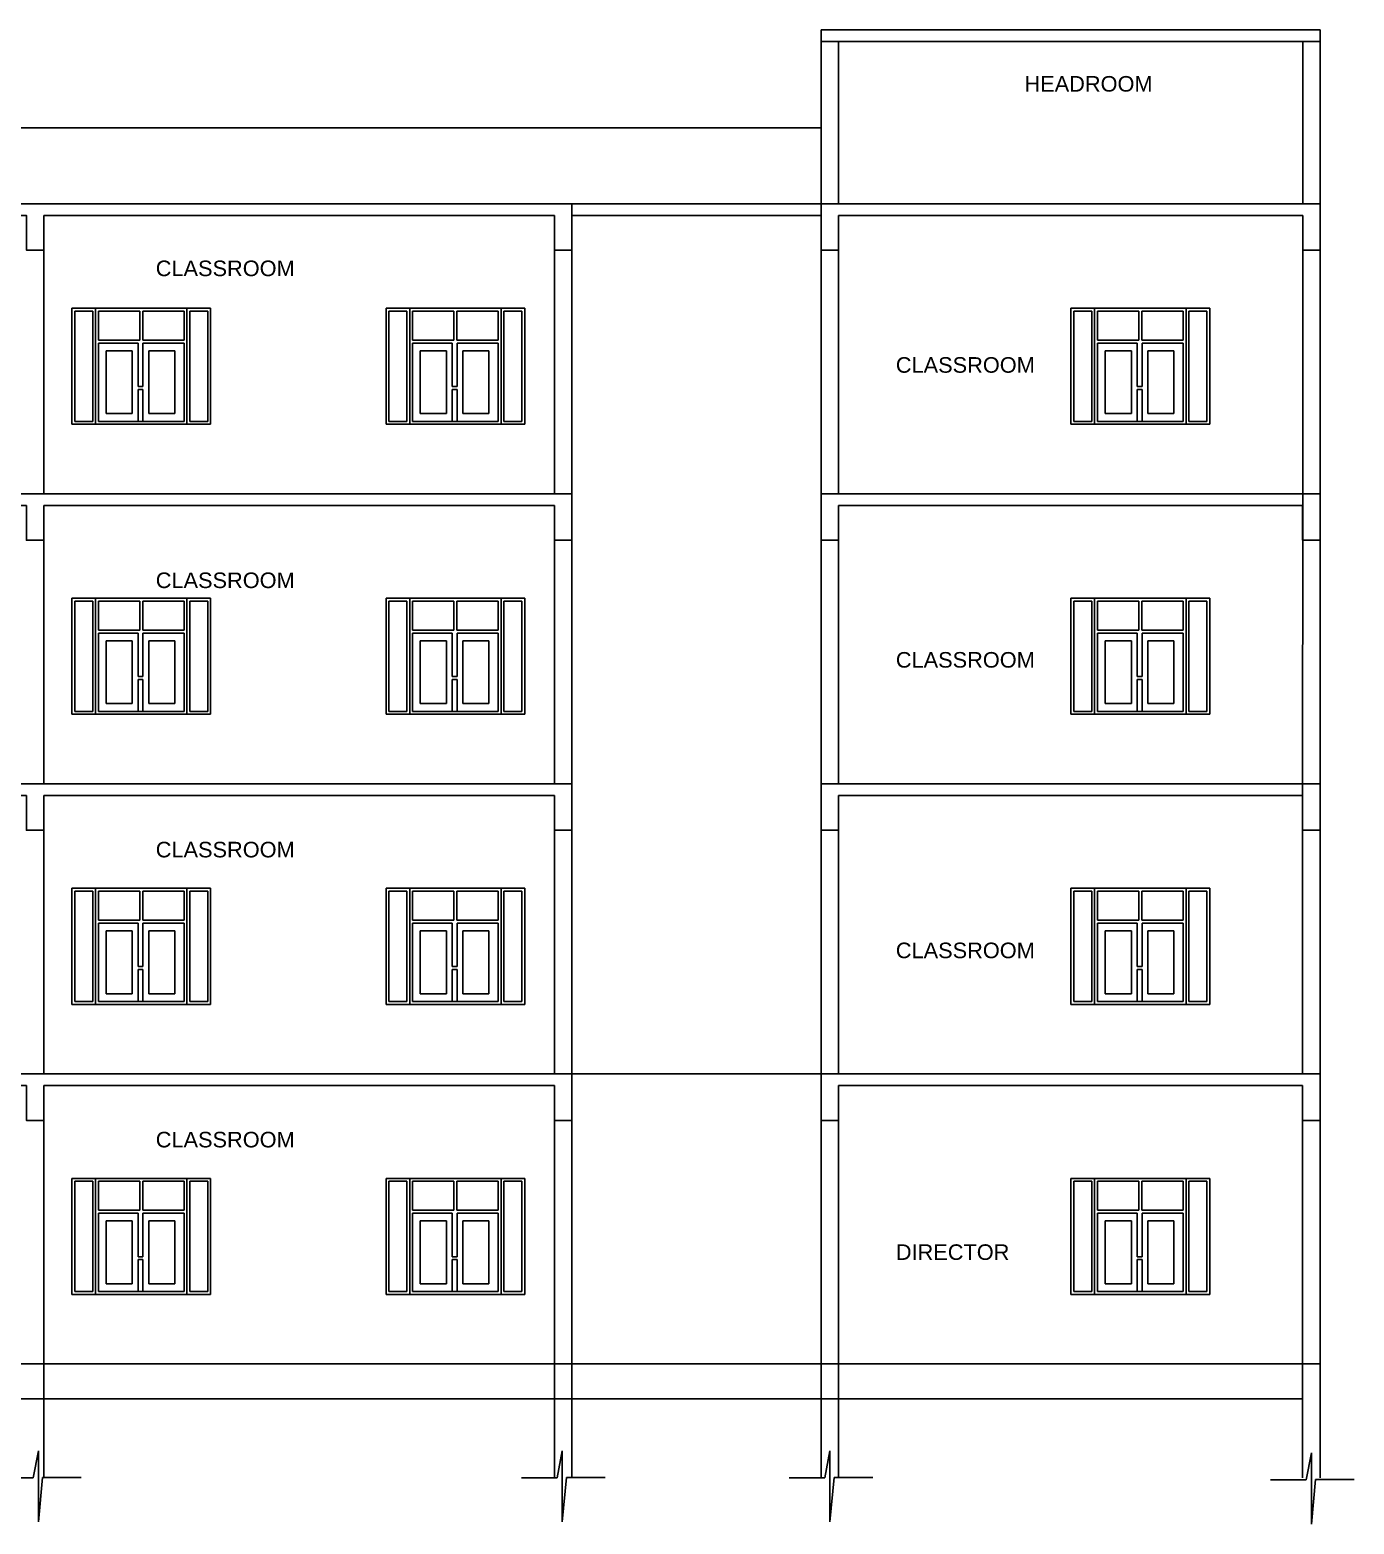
# Model space of a CAD drawing. Header units: metres. Extents: x -1744 to -758, y -4183 to -3914.
# Drawn here: x -800.04 to -782.64, y -4136.79 to -4117.16 of the extents above; entities that cross this region are included whole.
import ezdxf

# ---------------------------------------------------------------- set-up
doc = ezdxf.new("R2010")
doc.units = ezdxf.units.M
for name, color, linetype in [('B-FURNITURE', 22, 'Continuous'), ('TEXT @ 1', 7, 'Continuous'), ('WALL', 7, 'Continuous'), ('WINDOW', 215, 'Continuous')]:
    doc.layers.add(name, color=color, linetype=linetype)
doc.layers.add('Descrip. Texto', color=51, linetype='Continuous', lineweight=5)
doc.styles.add('STYLE1', font='arial.ttf')

# ---------------------------------------------------------------- blocks, each defined once
blk = doc.blocks.new('A$C1C9B1590')
for p, q in [((815.848, 63.513), (815.848, 65.799)), ((815.848, 65.799), (822.401, 65.799)), ((822.401, 63.513), (822.401, 65.799)), ((815.848, 65.646), (822.401, 65.646)), ((816.077, 63.513), (816.077, 65.646)), ((822.173, 63.513), (822.173, 65.646)), ((822.401, 63.542), (822.401, 52.083)), ((805.637, 63.36), (805.637, 59.703)), ((812.343, 63.36), (812.343, 59.703)), ((812.571, 63.36), (812.571, 52.083)), ((815.848, 63.36), (815.848, 52.083)), ((816.077, 63.36), (816.076, 59.703)), ((822.173, 63.36), (822.172, 52.083)), ((805.637, 59.55), (805.637, 55.893)), ((812.343, 59.55), (812.343, 55.893)), ((816.076, 59.55), (816.076, 55.893)), ((805.637, 55.74), (805.637, 52.083)), ((812.343, 55.74), (812.343, 52.083)), ((816.076, 55.74), (816.076, 52.083)), ((713.892, 52.083), (822.401, 52.083)), ((805.637, 52.083), (812.343, 52.083)), ((812.571, 52.083), (815.848, 52.083)), ((816.076, 52.083), (822.172, 52.083)), ((822.401, 52.083), (822.401, 51.473)), ((805.637, 51.93), (805.637, 46.778)), ((816.076, 51.93), (816.076, 46.778)), ((816.076, 51.93), (822.172, 51.93)), ((822.172, 51.473), (822.172, 51.93)), ((812.343, 51.473), (812.343, 46.778)), ((812.571, 51.473), (812.571, 46.778)), ((815.848, 51.473), (815.848, 46.778)), ((822.172, 51.473), (822.172, 46.778)), ((822.172, 51.473), (822.401, 51.473)), ((822.401, 51.473), (822.401, 46.778)), ((713.892, 48.273), (822.401, 48.273)), ((805.637, 48.273), (812.343, 48.273)), ((812.571, 48.273), (815.848, 48.273)), ((816.076, 48.273), (822.172, 48.273)), ((711.176, 47.813), (822.172, 47.813)), ((805.497, 46.778), (805.564, 47.133)), ((805.564, 47.133), (805.564, 46.197)), ((812.38, 46.778), (812.447, 47.133)), ((812.447, 47.133), (812.447, 46.197)), ((815.895, 46.778), (815.962, 47.133)), ((815.962, 47.133), (815.962, 46.197)), ((822.219, 46.75), (822.287, 47.105)), ((822.287, 47.105), (822.287, 46.169)), ((805.028, 46.778), (805.497, 46.778)), ((805.564, 46.197), (805.619, 46.782)), ((805.619, 46.782), (806.126, 46.782)), ((811.911, 46.778), (812.38, 46.778)), ((812.447, 46.197), (812.502, 46.782)), ((812.502, 46.782), (813.009, 46.782)), ((815.426, 46.778), (815.895, 46.778)), ((815.962, 46.197), (816.017, 46.782)), ((816.017, 46.782), (816.524, 46.782)), ((821.751, 46.75), (822.219, 46.75)), ((822.287, 46.169), (822.342, 46.754)), ((822.342, 46.754), (822.848, 46.754))]:
    blk.add_line(p, q)
for points in [[(815.848, 64.513), (772.185, 64.513)], [(784.606, 62.903), (784.835, 62.903), (784.835, 63.36), (791.54, 63.36), (791.54, 62.903), (791.769, 62.903), (791.769, 63.36), (798.474, 63.36), (798.474, 62.903), (798.703, 62.903), (798.703, 63.36), (805.409, 63.36), (805.409, 62.903), (805.637, 62.903), (805.637, 63.36), (812.343, 63.36), (812.343, 62.903), (812.571, 62.903), (812.571, 63.36), (815.848, 63.36), (815.848, 62.903), (816.077, 62.903), (816.077, 63.36)], [(784.606, 62.903), (784.835, 62.903), (784.835, 63.36), (791.54, 63.36), (791.54, 62.903), (791.769, 62.903), (791.769, 63.36), (798.474, 63.36), (798.474, 62.903), (798.703, 62.903), (798.703, 63.36), (805.409, 63.36), (805.409, 62.903), (805.637, 62.903), (805.637, 63.36), (812.343, 63.36), (812.343, 62.903), (812.571, 62.903), (812.571, 63.513)], [(812.571, 63.513), (713.664, 63.513)], [(816.077, 63.513), (713.664, 63.513)], [(815.848, 63.513), (815.848, 62.903), (816.077, 62.903), (816.077, 63.36)], [(816.077, 63.513), (815.848, 63.513)], [(816.077, 63.513), (822.401, 63.513), (822.401, 62.903), (822.173, 62.903), (822.173, 63.36), (816.077, 63.36)], [(816.077, 63.513), (822.401, 63.513), (822.401, 62.903), (822.173, 62.903), (822.173, 63.36), (816.077, 63.36)], [(812.571, 59.703), (713.664, 59.703)], [(784.606, 59.093), (784.834, 59.093), (784.834, 59.55), (791.54, 59.55), (791.54, 59.093), (791.769, 59.093), (791.769, 59.55), (798.474, 59.55), (798.474, 59.093), (798.703, 59.093), (798.703, 59.55), (805.408, 59.55), (805.408, 59.093), (805.637, 59.093), (805.637, 59.55), (812.343, 59.55), (812.343, 59.093), (812.571, 59.093), (812.571, 59.703)], [(816.076, 59.703), (815.848, 59.703)], [(815.848, 59.703), (815.848, 59.093), (816.076, 59.093), (816.076, 59.55)], [(816.076, 59.703), (822.401, 59.703), (822.401, 59.093), (822.172, 59.093), (822.172, 59.55), (816.076, 59.55)], [(812.571, 55.893), (772.185, 55.893)], [(784.606, 55.283), (784.834, 55.283), (784.834, 55.74), (791.54, 55.74), (791.54, 55.283), (791.769, 55.283), (791.769, 55.74), (798.474, 55.74), (798.474, 55.283), (798.703, 55.283), (798.703, 55.74), (805.408, 55.74), (805.408, 55.283), (805.637, 55.283), (805.637, 55.74), (812.343, 55.74), (812.343, 55.283), (812.571, 55.283), (812.571, 55.893)], [(816.076, 55.893), (815.848, 55.893)], [(815.848, 55.893), (815.848, 55.283), (816.076, 55.283), (816.076, 55.74)], [(816.076, 55.893), (822.401, 55.893), (822.401, 55.283), (822.172, 55.283), (822.172, 55.74), (816.076, 55.74)], [(784.606, 51.473), (784.834, 51.473), (784.834, 51.93), (791.54, 51.93), (791.54, 51.473), (791.769, 51.473), (791.769, 51.93), (798.474, 51.93), (798.474, 51.473), (798.703, 51.473), (798.703, 51.93), (805.408, 51.93), (805.408, 51.473), (805.637, 51.473), (805.637, 51.93), (812.343, 51.93), (812.343, 51.473), (812.571, 51.473), (812.571, 52.083)], [(815.848, 52.083), (815.848, 51.473), (816.076, 51.473), (816.076, 51.93)]]:
    blk.add_lwpolyline(points)
at = {"layer": 'B-FURNITURE'}
for p, q in [((812.571, 62.903), (812.571, 63.36)), ((816.077, 63.36), (816.077, 62.903))]:
    blk.add_line(p, q, dxfattribs=at)
at = {"layer": 'Descrip. Texto'}
blk.add_line((822.401, 62.903), (822.401, 63.513), dxfattribs=at)
at = {"layer": 'WINDOW'}
for p, q in [((806.005, 62.141), (806.005, 60.617)), ((806.005, 62.141), (807.827, 62.141)), ((806.043, 62.103), (806.278, 62.103)), ((806.043, 62.103), (806.043, 60.655)), ((806.278, 60.655), (806.278, 62.103)), ((806.316, 60.617), (806.316, 62.141)), ((806.316, 62.141), (807.827, 62.141)), ((806.354, 62.103), (806.897, 62.103)), ((806.354, 62.103), (806.354, 61.722)), ((806.897, 62.103), (806.897, 61.722)), ((806.935, 62.103), (807.478, 62.103)), ((806.935, 62.103), (806.935, 61.722)), ((807.478, 61.722), (807.478, 62.103)), ((807.516, 62.141), (807.516, 60.617)), ((807.516, 62.103), (807.516, 61.474)), ((807.554, 62.103), (807.789, 62.103)), ((807.554, 62.103), (807.554, 60.655)), ((807.789, 62.103), (807.789, 60.655)), ((807.827, 62.141), (807.827, 60.617)), ((810.131, 62.141), (810.131, 60.617)), ((810.131, 62.141), (811.953, 62.141)), ((810.169, 62.103), (810.169, 60.655)), ((810.169, 62.103), (810.404, 62.103)), ((810.404, 60.655), (810.404, 62.103)), ((810.442, 60.617), (810.442, 62.141)), ((810.442, 62.141), (811.953, 62.141)), ((810.48, 62.103), (811.023, 62.103)), ((810.48, 62.103), (810.48, 61.722)), ((811.023, 62.103), (811.023, 61.722)), ((811.061, 62.103), (811.061, 61.722)), ((811.061, 62.103), (811.604, 62.103)), ((811.604, 61.722), (811.604, 62.103)), ((811.642, 62.141), (811.642, 60.617)), ((811.642, 62.103), (811.642, 61.474)), ((811.68, 62.103), (811.68, 60.655)), ((811.68, 62.103), (811.915, 62.103)), ((811.915, 62.103), (811.915, 60.655)), ((811.953, 62.141), (811.953, 60.617)), ((819.129, 62.141), (820.951, 62.141)), ((819.129, 62.141), (819.129, 60.617)), ((819.167, 62.103), (819.402, 62.103)), ((819.167, 62.103), (819.167, 60.655)), ((819.402, 60.655), (819.402, 62.103)), ((819.44, 60.617), (819.44, 62.141)), ((819.44, 62.141), (820.951, 62.141)), ((819.478, 62.103), (820.021, 62.103)), ((819.478, 62.103), (819.478, 61.722)), ((820.021, 62.103), (820.021, 61.722)), ((820.059, 62.103), (820.602, 62.103)), ((820.059, 62.103), (820.059, 61.722)), ((820.602, 61.722), (820.602, 62.103)), ((820.64, 62.141), (820.64, 60.617)), ((820.64, 62.103), (820.64, 61.474)), ((820.678, 62.103), (820.913, 62.103)), ((820.678, 62.103), (820.678, 60.655)), ((820.913, 62.103), (820.913, 60.655)), ((820.951, 62.141), (820.951, 60.617)), ((806.354, 61.722), (806.897, 61.722)), ((806.354, 61.684), (806.875, 61.684)), ((806.354, 61.684), (806.354, 60.655)), ((806.875, 61.112), (806.875, 61.684)), ((806.935, 61.722), (807.478, 61.722)), ((806.938, 61.684), (807.478, 61.684)), ((806.938, 61.112), (806.938, 61.684)), ((807.478, 61.684), (807.478, 60.655)), ((807.478, 60.655), (807.478, 61.684)), ((810.48, 61.722), (811.023, 61.722)), ((810.48, 61.684), (811.001, 61.684)), ((810.48, 61.684), (810.48, 60.655)), ((811.001, 61.112), (811.001, 61.684)), ((811.061, 61.722), (811.604, 61.722)), ((811.064, 61.684), (811.604, 61.684)), ((811.064, 61.112), (811.064, 61.684)), ((811.604, 60.655), (811.604, 61.684)), ((811.604, 61.684), (811.604, 60.655)), ((819.478, 61.722), (820.021, 61.722)), ((819.478, 61.684), (819.999, 61.684)), ((819.478, 61.684), (819.478, 60.655)), ((819.999, 61.112), (819.999, 61.684)), ((820.059, 61.722), (820.602, 61.722)), ((820.062, 61.112), (820.062, 61.684)), ((820.062, 61.684), (820.602, 61.684)), ((820.602, 61.684), (820.602, 60.655)), ((820.602, 60.655), (820.602, 61.684)), ((806.456, 61.582), (806.798, 61.582)), ((806.456, 60.757), (806.456, 61.582)), ((806.798, 60.757), (806.798, 61.582)), ((807.014, 61.582), (807.357, 61.582)), ((807.014, 60.757), (807.014, 61.582)), ((807.357, 60.757), (807.357, 61.582)), ((810.581, 60.757), (810.581, 61.582)), ((810.581, 61.582), (810.924, 61.582)), ((810.924, 60.757), (810.924, 61.582)), ((811.14, 61.582), (811.483, 61.582)), ((811.14, 60.757), (811.14, 61.582)), ((811.483, 60.757), (811.483, 61.582)), ((819.579, 60.757), (819.579, 61.582)), ((819.579, 61.582), (819.922, 61.582)), ((819.922, 60.757), (819.922, 61.582)), ((820.138, 60.757), (820.138, 61.582)), ((820.138, 61.582), (820.481, 61.582)), ((820.481, 60.757), (820.481, 61.582)), ((806.938, 61.112), (806.875, 61.112)), ((806.875, 60.655), (806.875, 61.074)), ((806.938, 61.074), (806.875, 61.074)), ((806.938, 60.655), (806.938, 61.074)), ((811.064, 61.112), (811.001, 61.112)), ((811.064, 61.074), (811.001, 61.074)), ((811.001, 60.655), (811.001, 61.074)), ((811.064, 60.655), (811.064, 61.074)), ((820.062, 61.112), (819.999, 61.112)), ((820.062, 61.074), (819.999, 61.074)), ((819.999, 60.655), (819.999, 61.074)), ((820.062, 60.655), (820.062, 61.074)), ((806.456, 60.757), (806.798, 60.757)), ((807.014, 60.757), (807.357, 60.757)), ((810.581, 60.757), (810.924, 60.757)), ((811.14, 60.757), (811.483, 60.757)), ((819.579, 60.757), (819.922, 60.757)), ((820.138, 60.757), (820.481, 60.757)), ((806.005, 60.617), (806.792, 60.617)), ((806.005, 60.617), (807.827, 60.617)), ((806.043, 60.655), (806.278, 60.655)), ((806.316, 60.617), (807.827, 60.617)), ((806.354, 60.655), (806.9, 60.655)), ((806.938, 60.655), (806.875, 60.655)), ((806.935, 60.655), (806.875, 60.655)), ((806.938, 60.655), (806.897, 60.655)), ((806.913, 60.655), (807.478, 60.655)), ((807.554, 60.655), (807.789, 60.655)), ((810.131, 60.617), (810.918, 60.617)), ((810.131, 60.617), (811.953, 60.617)), ((810.169, 60.655), (810.404, 60.655)), ((810.442, 60.617), (811.953, 60.617)), ((810.48, 60.655), (811.026, 60.655)), ((811.061, 60.655), (811.001, 60.655)), ((811.064, 60.655), (811.001, 60.655)), ((811.064, 60.655), (811.023, 60.655)), ((811.039, 60.655), (811.604, 60.655)), ((811.68, 60.655), (811.915, 60.655)), ((819.129, 60.617), (819.916, 60.617)), ((819.129, 60.617), (820.951, 60.617)), ((819.167, 60.655), (819.402, 60.655)), ((819.44, 60.617), (820.951, 60.617)), ((819.478, 60.655), (820.024, 60.655)), ((820.062, 60.655), (819.999, 60.655)), ((820.059, 60.655), (819.999, 60.655)), ((820.062, 60.655), (820.021, 60.655)), ((820.037, 60.655), (820.602, 60.655)), ((820.678, 60.655), (820.913, 60.655)), ((806.005, 58.331), (807.827, 58.331)), ((806.005, 58.331), (806.005, 56.807)), ((806.316, 56.807), (806.316, 58.331)), ((806.316, 58.331), (807.827, 58.331)), ((807.516, 58.331), (807.516, 56.807)), ((807.827, 58.331), (807.827, 56.807)), ((810.131, 58.331), (810.131, 56.807)), ((810.131, 58.331), (811.953, 58.331)), ((810.442, 56.807), (810.442, 58.331)), ((810.442, 58.331), (811.953, 58.331)), ((811.642, 58.331), (811.642, 56.807)), ((811.953, 58.331), (811.953, 56.807)), ((819.129, 58.331), (819.129, 56.807)), ((819.129, 58.331), (820.951, 58.331)), ((819.44, 56.807), (819.44, 58.331)), ((819.44, 58.331), (820.951, 58.331)), ((820.64, 58.331), (820.64, 56.807)), ((820.951, 58.331), (820.951, 56.807)), ((806.043, 58.293), (806.278, 58.293)), ((806.043, 58.293), (806.043, 56.845)), ((806.278, 56.845), (806.278, 58.293)), ((806.354, 58.293), (806.897, 58.293)), ((806.354, 58.293), (806.354, 57.912)), ((806.897, 58.293), (806.897, 57.912)), ((806.935, 58.293), (807.478, 58.293)), ((806.935, 58.293), (806.935, 57.912)), ((807.478, 57.912), (807.478, 58.293)), ((807.516, 58.293), (807.516, 57.664)), ((807.554, 58.293), (807.789, 58.293)), ((807.554, 58.293), (807.554, 56.845)), ((807.789, 58.293), (807.789, 56.845)), ((810.169, 58.293), (810.169, 56.845)), ((810.169, 58.293), (810.404, 58.293)), ((810.404, 56.845), (810.404, 58.293)), ((810.48, 58.293), (810.48, 57.912)), ((810.48, 58.293), (811.023, 58.293)), ((811.023, 58.293), (811.023, 57.912)), ((811.061, 58.293), (811.604, 58.293)), ((811.061, 58.293), (811.061, 57.912)), ((811.604, 57.912), (811.604, 58.293)), ((811.642, 58.293), (811.642, 57.664)), ((811.68, 58.293), (811.68, 56.845)), ((811.68, 58.293), (811.915, 58.293)), ((811.915, 58.293), (811.915, 56.845)), ((819.167, 58.293), (819.402, 58.293)), ((819.167, 58.293), (819.167, 56.845)), ((819.402, 56.845), (819.402, 58.293)), ((819.478, 58.293), (820.021, 58.293)), ((819.478, 58.293), (819.478, 57.912)), ((820.021, 58.293), (820.021, 57.912)), ((820.059, 58.293), (820.602, 58.293)), ((820.059, 58.293), (820.059, 57.912)), ((820.602, 57.912), (820.602, 58.293)), ((820.64, 58.293), (820.64, 57.664)), ((820.678, 58.293), (820.913, 58.293)), ((820.678, 58.293), (820.678, 56.845)), ((820.913, 58.293), (820.913, 56.845)), ((806.354, 57.912), (806.897, 57.912)), ((806.935, 57.912), (807.478, 57.912)), ((810.48, 57.912), (811.023, 57.912)), ((811.061, 57.912), (811.604, 57.912)), ((819.478, 57.912), (820.021, 57.912)), ((820.059, 57.912), (820.602, 57.912)), ((806.354, 57.874), (806.875, 57.874)), ((806.354, 57.874), (806.354, 56.845)), ((806.456, 57.772), (806.798, 57.772)), ((806.456, 56.947), (806.456, 57.772)), ((806.798, 56.947), (806.798, 57.772)), ((806.875, 57.302), (806.875, 57.874)), ((806.938, 57.302), (806.938, 57.874)), ((806.938, 57.874), (807.478, 57.874)), ((807.014, 56.947), (807.014, 57.772)), ((807.014, 57.772), (807.357, 57.772)), ((807.357, 56.947), (807.357, 57.772)), ((807.478, 57.874), (807.478, 56.845)), ((807.478, 56.845), (807.478, 57.874)), ((810.48, 57.874), (810.48, 56.845)), ((810.48, 57.874), (811.001, 57.874)), ((810.581, 57.772), (810.924, 57.772)), ((810.581, 56.947), (810.581, 57.772)), ((810.924, 56.947), (810.924, 57.772)), ((811.001, 57.302), (811.001, 57.874)), ((811.064, 57.874), (811.604, 57.874)), ((811.064, 57.302), (811.064, 57.874)), ((811.14, 57.772), (811.483, 57.772)), ((811.14, 56.947), (811.14, 57.772)), ((811.483, 56.947), (811.483, 57.772)), ((811.604, 56.845), (811.604, 57.874)), ((811.604, 57.874), (811.604, 56.845)), ((819.478, 57.874), (819.999, 57.874)), ((819.478, 57.874), (819.478, 56.845)), ((819.579, 57.772), (819.922, 57.772)), ((819.579, 56.947), (819.579, 57.772)), ((819.922, 56.947), (819.922, 57.772)), ((819.999, 57.302), (819.999, 57.874)), ((820.062, 57.874), (820.602, 57.874)), ((820.062, 57.302), (820.062, 57.874)), ((820.138, 56.947), (820.138, 57.772)), ((820.138, 57.772), (820.481, 57.772)), ((820.481, 56.947), (820.481, 57.772)), ((820.602, 57.874), (820.602, 56.845)), ((820.602, 56.845), (820.602, 57.874)), ((806.938, 57.302), (806.875, 57.302)), ((806.938, 57.264), (806.875, 57.264)), ((806.875, 56.845), (806.875, 57.264)), ((806.938, 56.845), (806.938, 57.264)), ((811.064, 57.302), (811.001, 57.302)), ((811.064, 57.264), (811.001, 57.264)), ((811.001, 56.845), (811.001, 57.264)), ((811.064, 56.845), (811.064, 57.264)), ((820.062, 57.302), (819.999, 57.302)), ((820.062, 57.264), (819.999, 57.264)), ((819.999, 56.845), (819.999, 57.264)), ((820.062, 56.845), (820.062, 57.264)), ((806.456, 56.947), (806.798, 56.947)), ((807.014, 56.947), (807.357, 56.947)), ((810.581, 56.947), (810.924, 56.947)), ((811.14, 56.947), (811.483, 56.947)), ((819.579, 56.947), (819.922, 56.947)), ((820.138, 56.947), (820.481, 56.947)), ((806.005, 56.807), (806.792, 56.807)), ((806.005, 56.807), (807.827, 56.807)), ((806.043, 56.845), (806.278, 56.845)), ((806.316, 56.807), (807.827, 56.807)), ((806.354, 56.845), (806.9, 56.845)), ((806.935, 56.845), (806.875, 56.845)), ((806.938, 56.845), (806.875, 56.845)), ((806.938, 56.845), (806.897, 56.845)), ((806.913, 56.845), (807.478, 56.845)), ((807.554, 56.845), (807.789, 56.845)), ((810.131, 56.807), (810.918, 56.807)), ((810.131, 56.807), (811.953, 56.807)), ((810.169, 56.845), (810.404, 56.845)), ((810.442, 56.807), (811.953, 56.807)), ((810.48, 56.845), (811.026, 56.845)), ((811.064, 56.845), (811.001, 56.845)), ((811.061, 56.845), (811.001, 56.845)), ((811.064, 56.845), (811.023, 56.845)), ((811.039, 56.845), (811.604, 56.845)), ((811.68, 56.845), (811.915, 56.845)), ((819.129, 56.807), (819.916, 56.807)), ((819.129, 56.807), (820.951, 56.807)), ((819.167, 56.845), (819.402, 56.845)), ((819.44, 56.807), (820.951, 56.807)), ((819.478, 56.845), (820.024, 56.845)), ((820.062, 56.845), (819.999, 56.845)), ((820.059, 56.845), (819.999, 56.845)), ((820.062, 56.845), (820.021, 56.845)), ((820.037, 56.845), (820.602, 56.845)), ((820.678, 56.845), (820.913, 56.845)), ((806.005, 54.521), (806.005, 52.997)), ((806.005, 54.521), (807.827, 54.521)), ((806.043, 54.483), (806.278, 54.483)), ((806.043, 54.483), (806.043, 53.035)), ((806.278, 53.035), (806.278, 54.483)), ((806.316, 52.997), (806.316, 54.521)), ((806.316, 54.521), (807.827, 54.521)), ((806.354, 54.483), (806.897, 54.483)), ((806.354, 54.483), (806.354, 54.102)), ((806.897, 54.483), (806.897, 54.102)), ((806.935, 54.483), (807.478, 54.483)), ((806.935, 54.483), (806.935, 54.102)), ((807.478, 54.102), (807.478, 54.483)), ((807.516, 54.521), (807.516, 52.997)), ((807.516, 54.483), (807.516, 53.854)), ((807.554, 54.483), (807.554, 53.035)), ((807.554, 54.483), (807.789, 54.483)), ((807.789, 54.483), (807.789, 53.035)), ((807.827, 54.521), (807.827, 52.997)), ((810.131, 54.521), (811.953, 54.521)), ((810.131, 54.521), (810.131, 52.997)), ((810.169, 54.483), (810.404, 54.483)), ((810.169, 54.483), (810.169, 53.035)), ((810.404, 53.035), (810.404, 54.483)), ((810.442, 52.997), (810.442, 54.521)), ((810.442, 54.521), (811.953, 54.521)), ((810.48, 54.483), (811.023, 54.483)), ((810.48, 54.483), (810.48, 54.102)), ((811.023, 54.483), (811.023, 54.102)), ((811.061, 54.483), (811.604, 54.483)), ((811.061, 54.483), (811.061, 54.102)), ((811.604, 54.102), (811.604, 54.483)), ((811.642, 54.521), (811.642, 52.997)), ((811.642, 54.483), (811.642, 53.854)), ((811.68, 54.483), (811.68, 53.035)), ((811.68, 54.483), (811.915, 54.483)), ((811.915, 54.483), (811.915, 53.035)), ((811.953, 54.521), (811.953, 52.997)), ((819.129, 54.521), (820.951, 54.521)), ((819.129, 54.521), (819.129, 52.997)), ((819.167, 54.483), (819.402, 54.483)), ((819.167, 54.483), (819.167, 53.035)), ((819.402, 53.035), (819.402, 54.483)), ((819.44, 52.997), (819.44, 54.521)), ((819.44, 54.521), (820.951, 54.521)), ((819.478, 54.483), (819.478, 54.102)), ((819.478, 54.483), (820.021, 54.483)), ((820.021, 54.483), (820.021, 54.102)), ((820.059, 54.483), (820.602, 54.483)), ((820.059, 54.483), (820.059, 54.102)), ((820.602, 54.102), (820.602, 54.483)), ((820.64, 54.521), (820.64, 52.997)), ((820.64, 54.483), (820.64, 53.854)), ((820.678, 54.483), (820.913, 54.483)), ((820.678, 54.483), (820.678, 53.035)), ((820.913, 54.483), (820.913, 53.035)), ((820.951, 54.521), (820.951, 52.997)), ((806.354, 54.102), (806.897, 54.102)), ((806.354, 54.064), (806.875, 54.064)), ((806.354, 54.064), (806.354, 53.035)), ((806.875, 53.492), (806.875, 54.064)), ((806.935, 54.102), (807.478, 54.102)), ((806.938, 53.492), (806.938, 54.064)), ((806.938, 54.064), (807.478, 54.064)), ((807.478, 53.035), (807.478, 54.064)), ((807.478, 54.064), (807.478, 53.035)), ((810.48, 54.102), (811.023, 54.102)), ((810.48, 54.064), (811.001, 54.064)), ((810.48, 54.064), (810.48, 53.035)), ((811.001, 53.492), (811.001, 54.064)), ((811.061, 54.102), (811.604, 54.102)), ((811.064, 53.492), (811.064, 54.064)), ((811.064, 54.064), (811.604, 54.064)), ((811.604, 53.035), (811.604, 54.064)), ((811.604, 54.064), (811.604, 53.035)), ((819.478, 54.102), (820.021, 54.102)), ((819.478, 54.064), (819.999, 54.064)), ((819.478, 54.064), (819.478, 53.035)), ((819.999, 53.492), (819.999, 54.064)), ((820.059, 54.102), (820.602, 54.102)), ((820.062, 53.492), (820.062, 54.064)), ((820.062, 54.064), (820.602, 54.064)), ((820.602, 53.035), (820.602, 54.064)), ((820.602, 54.064), (820.602, 53.035)), ((806.456, 53.137), (806.456, 53.962)), ((806.456, 53.962), (806.798, 53.962)), ((806.798, 53.137), (806.798, 53.962)), ((807.014, 53.962), (807.357, 53.962)), ((807.014, 53.137), (807.014, 53.962)), ((807.357, 53.137), (807.357, 53.962)), ((810.581, 53.962), (810.924, 53.962)), ((810.581, 53.137), (810.581, 53.962)), ((810.924, 53.137), (810.924, 53.962)), ((811.14, 53.137), (811.14, 53.962)), ((811.14, 53.962), (811.483, 53.962)), ((811.483, 53.137), (811.483, 53.962)), ((819.579, 53.137), (819.579, 53.962)), ((819.579, 53.962), (819.922, 53.962)), ((819.922, 53.137), (819.922, 53.962)), ((820.138, 53.962), (820.481, 53.962)), ((820.138, 53.137), (820.138, 53.962)), ((820.481, 53.137), (820.481, 53.962)), ((806.938, 53.492), (806.875, 53.492)), ((806.938, 53.454), (806.875, 53.454)), ((806.875, 53.035), (806.875, 53.454)), ((806.938, 53.035), (806.938, 53.454)), ((811.064, 53.492), (811.001, 53.492)), ((811.001, 53.035), (811.001, 53.454)), ((811.064, 53.454), (811.001, 53.454)), ((811.064, 53.035), (811.064, 53.454)), ((820.062, 53.492), (819.999, 53.492)), ((820.062, 53.454), (819.999, 53.454)), ((819.999, 53.035), (819.999, 53.454)), ((820.062, 53.035), (820.062, 53.454)), ((806.043, 53.035), (806.278, 53.035)), ((806.354, 53.035), (806.9, 53.035)), ((806.456, 53.137), (806.798, 53.137)), ((806.935, 53.035), (806.875, 53.035)), ((806.938, 53.035), (806.875, 53.035)), ((806.938, 53.035), (806.897, 53.035)), ((806.913, 53.035), (807.478, 53.035)), ((807.014, 53.137), (807.357, 53.137)), ((807.554, 53.035), (807.789, 53.035)), ((810.169, 53.035), (810.404, 53.035)), ((810.48, 53.035), (811.026, 53.035)), ((810.581, 53.137), (810.924, 53.137)), ((811.061, 53.035), (811.001, 53.035)), ((811.064, 53.035), (811.001, 53.035)), ((811.064, 53.035), (811.023, 53.035)), ((811.039, 53.035), (811.604, 53.035)), ((811.14, 53.137), (811.483, 53.137)), ((811.68, 53.035), (811.915, 53.035)), ((819.167, 53.035), (819.402, 53.035)), ((819.478, 53.035), (820.024, 53.035)), ((819.579, 53.137), (819.922, 53.137)), ((820.062, 53.035), (819.999, 53.035)), ((820.059, 53.035), (819.999, 53.035)), ((820.062, 53.035), (820.021, 53.035)), ((820.037, 53.035), (820.602, 53.035)), ((820.138, 53.137), (820.481, 53.137)), ((820.678, 53.035), (820.913, 53.035)), ((806.005, 52.997), (806.792, 52.997)), ((806.005, 52.997), (807.827, 52.997)), ((806.316, 52.997), (807.827, 52.997)), ((810.131, 52.997), (810.918, 52.997)), ((810.131, 52.997), (811.953, 52.997)), ((810.442, 52.997), (811.953, 52.997)), ((819.129, 52.997), (819.916, 52.997)), ((819.129, 52.997), (820.951, 52.997)), ((819.44, 52.997), (820.951, 52.997)), ((806.005, 50.711), (806.005, 49.187)), ((806.005, 50.711), (807.827, 50.711)), ((806.043, 50.673), (806.278, 50.673)), ((806.043, 50.673), (806.043, 49.225)), ((806.278, 49.225), (806.278, 50.673)), ((806.316, 49.187), (806.316, 50.711)), ((806.316, 50.711), (807.827, 50.711)), ((806.354, 50.673), (806.897, 50.673)), ((806.354, 50.673), (806.354, 50.292)), ((806.897, 50.673), (806.897, 50.292)), ((806.935, 50.673), (807.478, 50.673)), ((806.935, 50.673), (806.935, 50.292)), ((807.478, 50.292), (807.478, 50.673)), ((807.516, 50.711), (807.516, 49.187)), ((807.516, 50.673), (807.516, 50.044)), ((807.554, 50.673), (807.554, 49.225)), ((807.554, 50.673), (807.789, 50.673)), ((807.789, 50.673), (807.789, 49.225)), ((807.827, 50.711), (807.827, 49.187)), ((810.131, 50.711), (811.953, 50.711)), ((810.131, 50.711), (810.131, 49.187)), ((810.169, 50.673), (810.404, 50.673)), ((810.169, 50.673), (810.169, 49.225)), ((810.404, 49.225), (810.404, 50.673)), ((810.442, 49.187), (810.442, 50.711)), ((810.442, 50.711), (811.953, 50.711)), ((810.48, 50.673), (811.023, 50.673)), ((810.48, 50.673), (810.48, 50.292)), ((811.023, 50.673), (811.023, 50.292)), ((811.061, 50.673), (811.604, 50.673)), ((811.061, 50.673), (811.061, 50.292)), ((811.604, 50.292), (811.604, 50.673)), ((811.642, 50.711), (811.642, 49.187)), ((811.642, 50.673), (811.642, 50.044)), ((811.68, 50.673), (811.68, 49.225)), ((811.68, 50.673), (811.915, 50.673)), ((811.915, 50.673), (811.915, 49.225)), ((811.953, 50.711), (811.953, 49.187)), ((819.129, 50.711), (820.951, 50.711)), ((819.129, 50.711), (819.129, 49.187)), ((819.167, 50.673), (819.402, 50.673)), ((819.167, 50.673), (819.167, 49.225)), ((819.402, 49.225), (819.402, 50.673)), ((819.44, 49.187), (819.44, 50.711)), ((819.44, 50.711), (820.951, 50.711)), ((819.478, 50.673), (819.478, 50.292)), ((819.478, 50.673), (820.021, 50.673)), ((820.021, 50.673), (820.021, 50.292)), ((820.059, 50.673), (820.602, 50.673)), ((820.059, 50.673), (820.059, 50.292)), ((820.602, 50.292), (820.602, 50.673)), ((820.64, 50.711), (820.64, 49.187)), ((820.64, 50.673), (820.64, 50.044)), ((820.678, 50.673), (820.913, 50.673)), ((820.678, 50.673), (820.678, 49.225)), ((820.913, 50.673), (820.913, 49.225)), ((820.951, 50.711), (820.951, 49.187)), ((806.354, 50.292), (806.897, 50.292)), ((806.354, 50.254), (806.875, 50.254)), ((806.354, 50.254), (806.354, 49.225)), ((806.875, 49.682), (806.875, 50.254)), ((806.935, 50.292), (807.478, 50.292)), ((806.938, 49.682), (806.938, 50.254)), ((806.938, 50.254), (807.478, 50.254)), ((807.478, 49.225), (807.478, 50.254)), ((807.478, 50.254), (807.478, 49.225)), ((810.48, 50.292), (811.023, 50.292)), ((810.48, 50.254), (811.001, 50.254)), ((810.48, 50.254), (810.48, 49.225)), ((811.001, 49.682), (811.001, 50.254)), ((811.061, 50.292), (811.604, 50.292)), ((811.064, 49.682), (811.064, 50.254)), ((811.064, 50.254), (811.604, 50.254)), ((811.604, 49.225), (811.604, 50.254)), ((811.604, 50.254), (811.604, 49.225)), ((819.478, 50.292), (820.021, 50.292)), ((819.478, 50.254), (819.999, 50.254)), ((819.478, 50.254), (819.478, 49.225)), ((819.999, 49.682), (819.999, 50.254)), ((820.059, 50.292), (820.602, 50.292)), ((820.062, 49.682), (820.062, 50.254)), ((820.062, 50.254), (820.602, 50.254)), ((820.602, 49.225), (820.602, 50.254)), ((820.602, 50.254), (820.602, 49.225)), ((806.456, 49.327), (806.456, 50.152)), ((806.456, 50.152), (806.798, 50.152)), ((806.798, 49.327), (806.798, 50.152)), ((807.014, 50.152), (807.357, 50.152)), ((807.014, 49.327), (807.014, 50.152)), ((807.357, 49.327), (807.357, 50.152)), ((810.581, 50.152), (810.924, 50.152)), ((810.581, 49.327), (810.581, 50.152)), ((810.924, 49.327), (810.924, 50.152)), ((811.14, 49.327), (811.14, 50.152)), ((811.14, 50.152), (811.483, 50.152)), ((811.483, 49.327), (811.483, 50.152)), ((819.579, 49.327), (819.579, 50.152)), ((819.579, 50.152), (819.922, 50.152)), ((819.922, 49.327), (819.922, 50.152)), ((820.138, 50.152), (820.481, 50.152)), ((820.138, 49.327), (820.138, 50.152)), ((820.481, 49.327), (820.481, 50.152)), ((806.938, 49.682), (806.875, 49.682)), ((811.064, 49.682), (811.001, 49.682)), ((820.062, 49.682), (819.999, 49.682)), ((806.938, 49.644), (806.875, 49.644)), ((806.875, 49.225), (806.875, 49.644)), ((806.938, 49.225), (806.938, 49.644)), ((811.001, 49.225), (811.001, 49.644)), ((811.064, 49.644), (811.001, 49.644)), ((811.064, 49.225), (811.064, 49.644)), ((820.062, 49.644), (819.999, 49.644)), ((819.999, 49.225), (819.999, 49.644)), ((820.062, 49.225), (820.062, 49.644)), ((806.456, 49.327), (806.798, 49.327)), ((807.014, 49.327), (807.357, 49.327)), ((810.581, 49.327), (810.924, 49.327)), ((811.14, 49.327), (811.483, 49.327)), ((819.579, 49.327), (819.922, 49.327)), ((820.138, 49.327), (820.481, 49.327)), ((806.005, 49.187), (806.792, 49.187)), ((806.005, 49.187), (807.827, 49.187)), ((806.043, 49.225), (806.278, 49.225)), ((806.316, 49.187), (807.827, 49.187)), ((806.354, 49.225), (806.9, 49.225)), ((806.935, 49.225), (806.875, 49.225)), ((806.938, 49.225), (806.875, 49.225)), ((806.938, 49.225), (806.897, 49.225)), ((806.913, 49.225), (807.478, 49.225)), ((807.554, 49.225), (807.789, 49.225)), ((810.131, 49.187), (810.918, 49.187)), ((810.131, 49.187), (811.953, 49.187)), ((810.169, 49.225), (810.404, 49.225)), ((810.442, 49.187), (811.953, 49.187)), ((810.48, 49.225), (811.026, 49.225)), ((811.061, 49.225), (811.001, 49.225)), ((811.064, 49.225), (811.001, 49.225)), ((811.064, 49.225), (811.023, 49.225)), ((811.039, 49.225), (811.604, 49.225)), ((811.68, 49.225), (811.915, 49.225)), ((819.129, 49.187), (819.916, 49.187)), ((819.129, 49.187), (820.951, 49.187)), ((819.167, 49.225), (819.402, 49.225)), ((819.44, 49.187), (820.951, 49.187)), ((819.478, 49.225), (820.024, 49.225)), ((820.062, 49.225), (819.999, 49.225)), ((820.059, 49.225), (819.999, 49.225)), ((820.062, 49.225), (820.021, 49.225)), ((820.037, 49.225), (820.602, 49.225)), ((820.678, 49.225), (820.913, 49.225))]:
    blk.add_line(p, q, dxfattribs=at)
at = {"layer": 'TEXT @ 1', "char_height": 0.2045, "attachment_point": 1, "style": 'STYLE1'}
for s, insert in [('HEADROOM', (818.518, 65.192)), ('CLASSROOM', (807.106, 62.768)), ('CLASSROOM', (816.828, 61.499)), ('CLASSROOM', (807.106, 58.67)), ('CLASSROOM', (816.828, 57.625)), ('CLASSROOM', (807.106, 55.132)), ('CLASSROOM', (816.828, 53.808)), ('CLASSROOM', (807.106, 51.322)), ('DIRECTOR ', (816.828, 49.844))]:
    blk.add_mtext_dynamic_manual_height_columns(s, width=197.74072, gutter_width=15, heights=[0], dxfattribs=dict(at, insert=insert))

msp = doc.modelspace()

# ---------------------------------------------------------------- block references
at = {"layer": 'WALL'}
msp.add_blockref('A$C1C9B1590', (-1605.48862, -4182.96317), dxfattribs=at)

doc.saveas('drawing.dxf')
